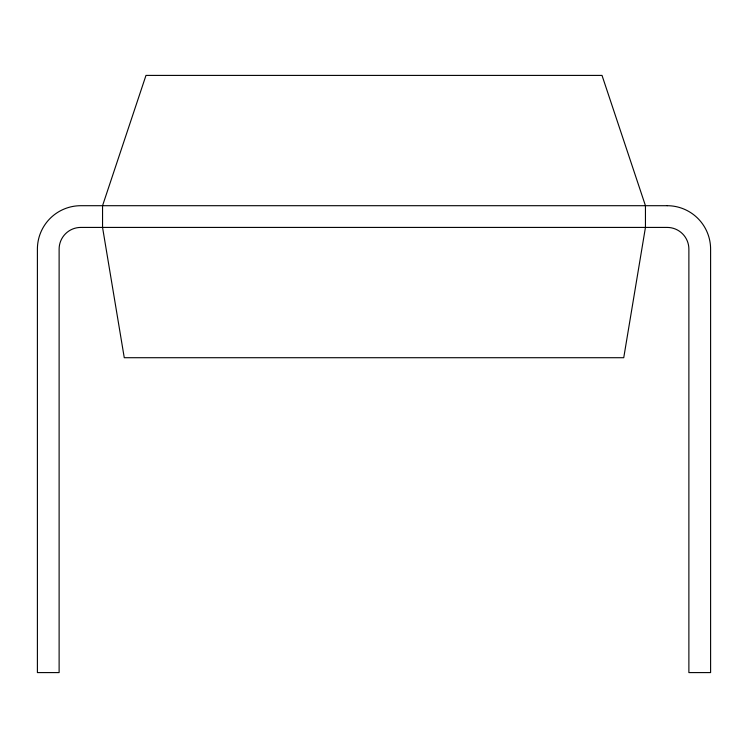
<?xml version="1.0" encoding="UTF-8"?>
<svg xmlns="http://www.w3.org/2000/svg" width="748" height="748" viewBox="0 0 748 748"><rect width="100%" height="100%" fill="white"/><g stroke="black" fill="none" stroke-linecap="round" stroke-linejoin="round"><path stroke-width="1.12" d="M645.449 227.42L623.739 357.712L124.262 357.712L102.551 227.42L102.551 205.7L145.982 75.408L602.018 75.408L645.449 205.7L645.449 227.42M667.169 205.7L80.831 205.7A43.431 43.431 0 0 0 37.4 249.131L37.4 672.592L59.12 672.592L59.12 249.131A21.72 21.72 0 0 1 80.831 227.42L667.169 227.42A21.72 21.72 0 0 1 688.88 249.131L688.88 672.592L710.6 672.592L710.6 249.131A43.431 43.431 0 0 0 667.169 205.7"/></g></svg>
